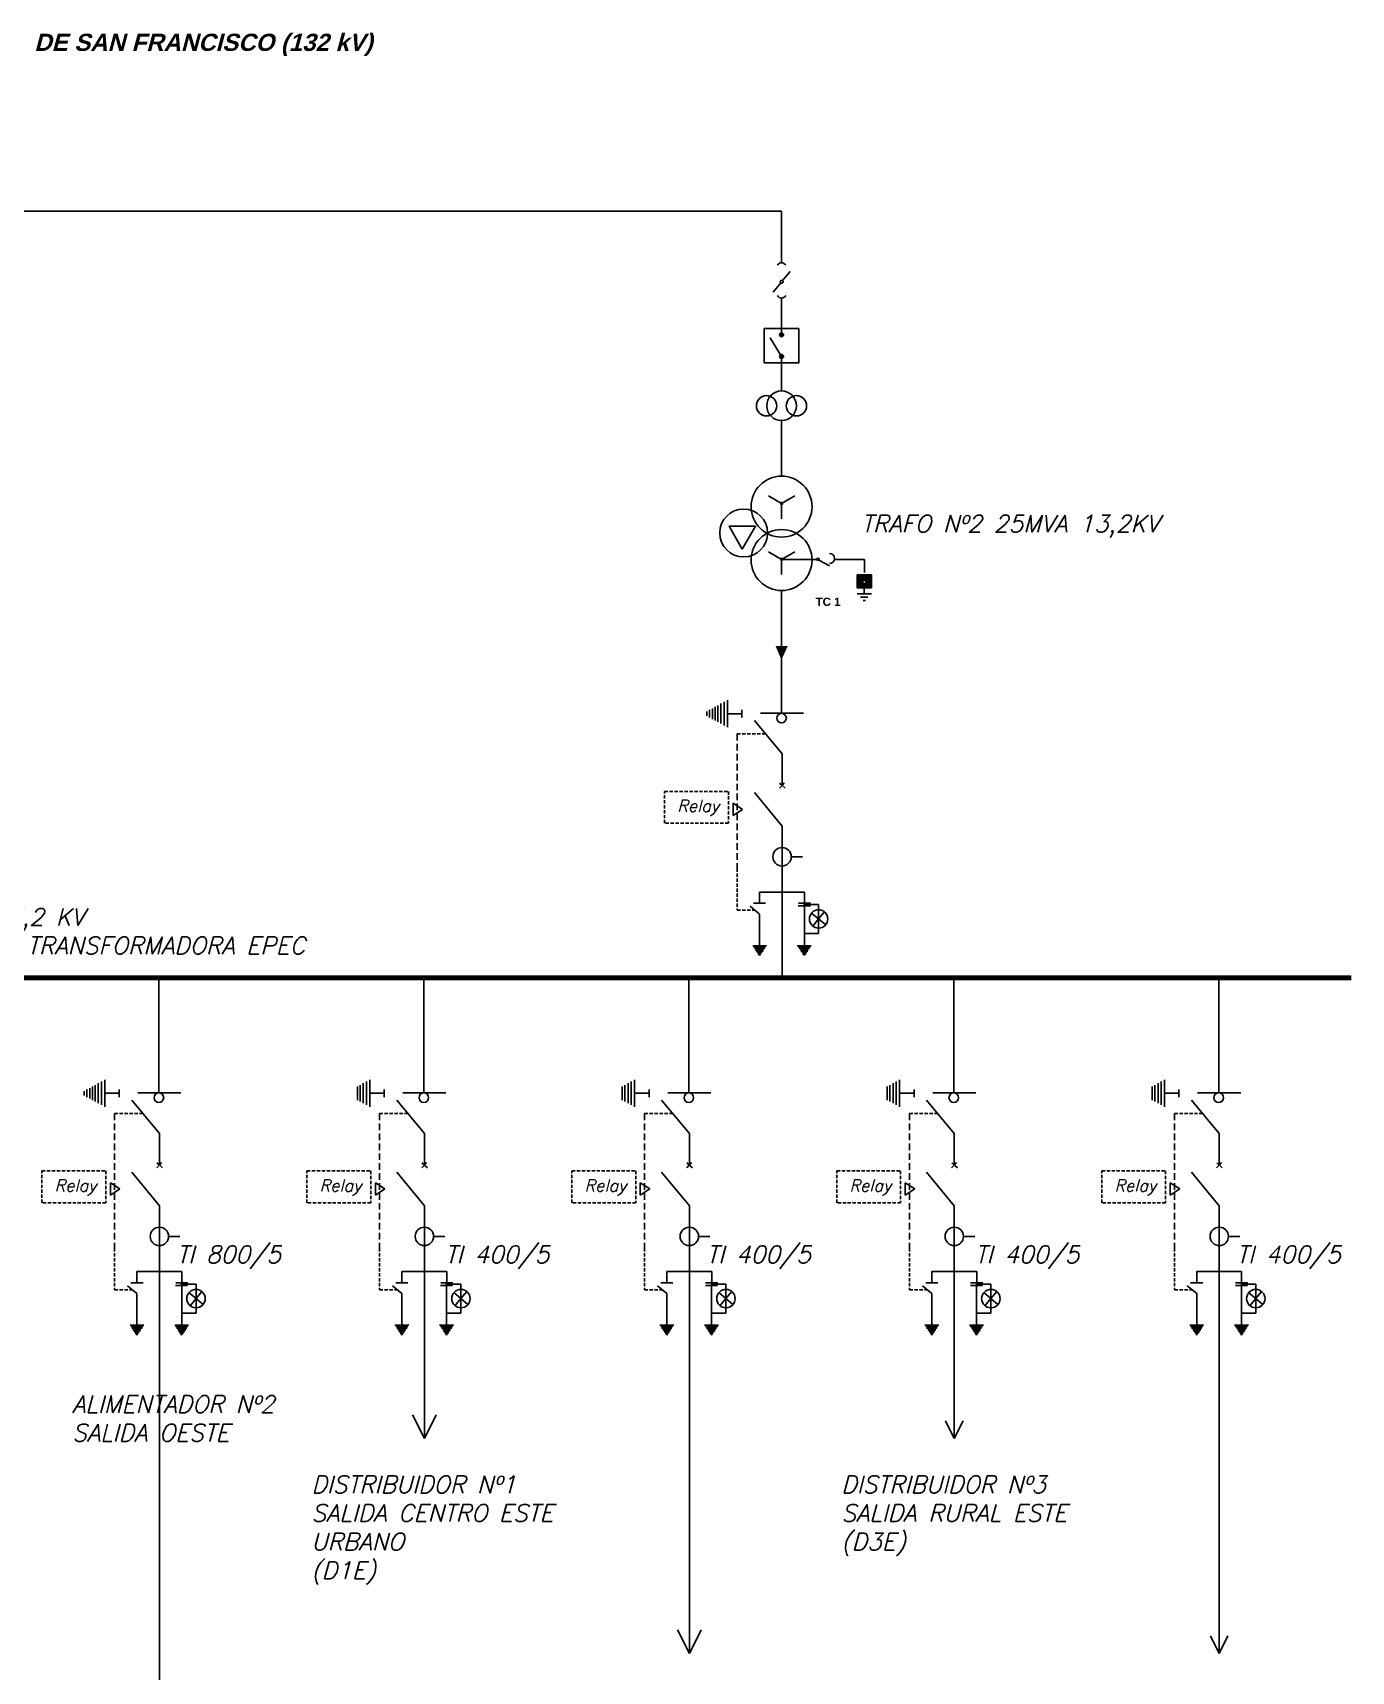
# Model space of a CAD drawing. Header units: millimetres. Extents: x 3149 to 3329, y 1359 to 1561.
# Drawn here: x 3229 to 3328.5, y 1437.3 to 1560.9 of the extents above; entities that cross this region are included whole.
import ezdxf

# ---------------------------------------------------------------- set-up
doc = ezdxf.new("R2010")
doc.units = ezdxf.units.MM
doc.linetypes.add('DASHED', pattern=[0.75, 0.5, -0.25])
doc.layers.add('DIBUJO', color=7, linetype='Continuous')
doc.layers.add('TEXTO', color=7, linetype='Continuous')
doc.styles.add('IRAM', font='ROMANS.SHX', dxfattribs={"oblique": 15, "height": 2.5})
doc.styles.get("Standard").update_dxf_attribs({"font": 'arial.ttf'})

msp = doc.modelspace()

# ---------------------------------------------------------------- hatches: boundary and pattern name
h = msp.add_hatch(color=256)
edge = h.paths.add_edge_path()
edge.add_arc((3285.5, 1538.14), 0.148, 0, 360)
h = msp.add_hatch(color=256)
edge = h.paths.add_edge_path()
edge.add_arc((3285.5, 1536.5), 0.148, 0, 360)
h = msp.add_hatch(color=256)
h.dxf.hatch_style = 1
h.set_gradient(color1=(255, 0, 255), color2=(251, 193, 157), tint=1, name='SPHERICAL')
h.paths.add_polyline_path([(3291.2, 1520.02), (3291.2, 1519.03), (3292.28, 1519.03), (3292.28, 1520.02)])
h.paths.add_polyline_path([(3291.74, 1519.62, -1), (3291.74, 1519.36, -1)], flags=16)
msp.add_hatch(color=256).paths.add_polyline_path([(3285.49, 1513.6), (3285.05, 1514.65), (3285.97, 1514.65)])

# ---------------------------------------------------------------- linework, layer by layer
for p, q in [((3170.69, 1547.46), (3285.5, 1547.46)), ((3285.5, 1543.58), (3285.5, 1547.46)), ((3285.44, 1542.06), (3284.87, 1541.36)), ((3286.15, 1542.92), (3285.58, 1542.23)), ((3285.5, 1538.62), (3285.5, 1540.91)), ((3285.5, 1538.62), (3285.5, 1538.29)), ((3285.5, 1536.5), (3284.63, 1537.91)), ((3285.5, 1533.9), (3285.5, 1536.37)), ((3285.5, 1534.93), (3285.5, 1536.37)), ((3285.5, 1536.01), (3285.5, 1536.35)), ((3285.5, 1527.47), (3285.5, 1531.66)), ((3285.5, 1525.41), (3284.51, 1525.99)), ((3285.5, 1525.41), (3286.5, 1525.99)), ((3285.5, 1525.17), (3285.5, 1525.42)), ((3285.5, 1525.41), (3285.5, 1524.26)), ((3285.5, 1521.19), (3284.51, 1521.76)), ((3285.5, 1521.19), (3286.5, 1521.76)), ((3285.5, 1521.19), (3285.5, 1520.04)), ((3285.5, 1521.19), (3288.16, 1521.19)), ((3289.13, 1520.71), (3288.32, 1521.13)), ((3289.5, 1521.17), (3290.62, 1521.17)), ((3290.62, 1521.17), (3291.75, 1521.17)), ((3291.75, 1521.17), (3291.75, 1520.21)), ((3291.2, 1519.03), (3291.2, 1520.02)), ((3291.2, 1520.02), (3292.28, 1520.02)), ((3292.28, 1520.02), (3292.28, 1519.03)), ((3285.5, 1518.84), (3285.5, 1514.8)), ((3292.28, 1519.03), (3291.2, 1519.03)), ((3291.2, 1518.6), (3292.28, 1518.6)), ((3291.74, 1519.03), (3291.74, 1518.6)), ((3292.02, 1518.33), (3291.45, 1518.33)), ((3291.84, 1518.08), (3291.66, 1518.08)), ((3285.5, 1514.65), (3285.5, 1514.8)), ((3285.5, 1514.65), (3285.5, 1509.57)), ((3280.28, 1509.54), (3280.28, 1509.94)), ((3280.48, 1509.54), (3280.48, 1510.05)), ((3280.68, 1509.54), (3280.68, 1510.16)), ((3280.92, 1509.54), (3280.92, 1510.3)), ((3281.17, 1509.54), (3281.17, 1510.43)), ((3281.41, 1509.54), (3281.41, 1510.56)), ((3279.85, 1509.54), (3279.85, 1509.71)), ((3279.85, 1509.54), (3279.85, 1509.38)), ((3280.07, 1509.54), (3280.07, 1509.83)), ((3280.07, 1509.54), (3280.07, 1509.26)), ((3280.28, 1509.54), (3280.28, 1509.14)), ((3280.48, 1509.54), (3280.48, 1509.03)), ((3280.68, 1509.54), (3280.68, 1508.92)), ((3280.92, 1509.54), (3280.92, 1508.79)), ((3281.17, 1509.54), (3281.17, 1508.65)), ((3281.41, 1509.54), (3282.5, 1509.54)), ((3281.41, 1509.54), (3281.41, 1508.52)), ((3285.54, 1506.5), (3283.45, 1509.03)), ((3287.16, 1509.57), (3283.91, 1509.57)), ((3285.5, 1509.57), (3287.16, 1509.57)), ((3285.54, 1506.5), (3285.54, 1504.13)), ((3285.54, 1501.06), (3283.45, 1503.59)), ((3285.54, 1501.06), (3285.54, 1489.6)), ((3285.54, 1497.56), (3285.54, 1497.56)), ((3284.3, 1495.23), (3283.38, 1495.23)), ((3285.54, 1496.08), (3283.84, 1496.08)), ((3285.54, 1496.08), (3287.23, 1496.08)), ((3286.78, 1495.23), (3287.69, 1495.23)), ((3286.76, 1495.04), (3287.68, 1495.04)), ((3287.44, 1492.95), (3287.22, 1492.95)), ((3238.5, 1486.15), (3238.5, 1489.6)), ((3258.5, 1486.15), (3258.5, 1489.6)), ((3278.5, 1486.15), (3278.5, 1489.6)), ((3298.51, 1489.6, -0.55), (3298.5, 1480.92)), ((3318.5, 1486.15), (3318.5, 1489.6)), ((3238.5, 1486), (3238.5, 1486.15)), ((3238.5, 1486), (3238.5, 1480.92)), ((3258.5, 1486), (3258.5, 1486.15)), ((3258.5, 1486), (3258.5, 1480.92)), ((3278.5, 1486), (3278.5, 1486.15)), ((3278.5, 1486), (3278.5, 1480.92)), ((3318.5, 1486), (3318.5, 1486.15)), ((3318.5, 1486), (3318.5, 1480.92)), ((3233.68, 1480.89), (3233.68, 1481.51)), ((3233.92, 1480.89), (3233.92, 1481.65)), ((3234.16, 1480.89), (3234.16, 1481.78)), ((3234.41, 1480.89), (3234.41, 1481.92)), ((3253.68, 1480.89), (3253.68, 1481.51)), ((3253.92, 1480.89), (3253.92, 1481.65)), ((3254.16, 1480.89), (3254.16, 1481.78)), ((3254.41, 1480.89), (3254.41, 1481.92)), ((3273.68, 1480.89), (3273.68, 1481.51)), ((3273.92, 1480.89), (3273.92, 1481.65)), ((3274.16, 1480.89), (3274.16, 1481.78)), ((3274.41, 1480.89), (3274.41, 1481.92)), ((3293.68, 1480.89), (3293.68, 1481.51)), ((3293.92, 1480.89), (3293.92, 1481.65)), ((3294.16, 1480.89), (3294.16, 1481.78)), ((3294.41, 1480.89), (3294.41, 1481.92)), ((3313.68, 1480.89), (3313.68, 1481.51)), ((3313.92, 1480.89), (3313.92, 1481.65)), ((3314.16, 1480.89), (3314.16, 1481.78)), ((3314.41, 1480.89), (3314.41, 1481.92)), ((3232.85, 1480.89), (3232.85, 1481.06)), ((3232.85, 1480.89), (3232.85, 1480.73)), ((3233.06, 1480.89), (3233.06, 1481.18)), ((3233.06, 1480.89), (3233.06, 1480.61)), ((3233.28, 1480.89), (3233.28, 1481.29)), ((3233.28, 1480.89), (3233.28, 1480.49)), ((3233.48, 1480.89), (3233.48, 1481.4)), ((3233.48, 1480.89), (3233.48, 1480.38)), ((3233.68, 1480.89), (3233.68, 1480.27)), ((3233.92, 1480.89), (3233.92, 1480.14)), ((3234.16, 1480.89), (3234.16, 1480.01)), ((3234.41, 1480.89), (3235.5, 1480.89)), ((3234.41, 1480.89), (3234.41, 1479.87)), ((3238.54, 1477.85), (3236.45, 1480.38)), ((3240.16, 1480.92), (3236.91, 1480.92)), ((3238.5, 1480.92), (3240.16, 1480.92)), ((3253.48, 1480.89), (3253.48, 1481.4)), ((3253.48, 1480.89), (3253.48, 1480.38)), ((3253.68, 1480.89), (3253.68, 1480.27)), ((3253.92, 1480.89), (3253.92, 1480.14)), ((3254.16, 1480.89), (3254.16, 1480.01)), ((3254.41, 1480.89), (3255.5, 1480.89)), ((3254.41, 1480.89), (3254.41, 1479.87)), ((3258.54, 1477.85), (3256.45, 1480.38)), ((3260.16, 1480.92), (3256.91, 1480.92)), ((3258.5, 1480.92), (3260.16, 1480.92)), ((3273.48, 1480.89), (3273.48, 1481.4)), ((3273.48, 1480.89), (3273.48, 1480.38)), ((3273.68, 1480.89), (3273.68, 1480.27)), ((3273.92, 1480.89), (3273.92, 1480.14)), ((3274.16, 1480.89), (3274.16, 1480.01)), ((3274.41, 1480.89), (3275.5, 1480.89)), ((3274.41, 1480.89), (3274.41, 1479.87)), ((3278.54, 1477.85), (3276.45, 1480.38)), ((3280.16, 1480.92), (3276.91, 1480.92)), ((3278.5, 1480.92), (3280.16, 1480.92)), ((3293.48, 1480.89), (3293.48, 1481.4)), ((3293.48, 1480.89), (3293.48, 1480.38)), ((3293.68, 1480.89), (3293.68, 1480.27)), ((3293.92, 1480.89), (3293.92, 1480.14)), ((3294.16, 1480.89), (3294.16, 1480.01)), ((3294.41, 1480.89), (3295.5, 1480.89)), ((3294.41, 1480.89), (3294.41, 1479.87)), ((3298.54, 1477.85), (3296.45, 1480.38)), ((3300.16, 1480.92), (3296.91, 1480.92)), ((3298.5, 1480.92), (3300.16, 1480.92)), ((3313.48, 1480.89), (3313.48, 1481.4)), ((3313.48, 1480.89), (3313.48, 1480.38)), ((3313.68, 1480.89), (3313.68, 1480.27)), ((3313.92, 1480.89), (3313.92, 1480.14)), ((3314.16, 1480.89), (3314.16, 1480.01)), ((3314.41, 1480.89), (3315.5, 1480.89)), ((3314.41, 1480.89), (3314.41, 1479.87)), ((3318.54, 1477.85), (3316.45, 1480.38)), ((3320.16, 1480.92), (3316.91, 1480.92)), ((3318.5, 1480.92), (3320.16, 1480.92)), ((3238.54, 1477.85), (3238.54, 1475.48)), ((3258.54, 1477.85), (3258.54, 1475.48)), ((3278.54, 1477.85), (3278.54, 1475.48)), ((3298.54, 1477.85), (3298.54, 1475.48)), ((3318.54, 1477.85), (3318.54, 1475.48)), ((3238.54, 1472.41), (3236.45, 1474.94)), ((3258.54, 1472.41), (3256.45, 1474.94)), ((3278.54, 1472.41), (3276.45, 1474.94)), ((3298.54, 1472.41), (3296.45, 1474.94)), ((3318.54, 1472.41), (3316.45, 1474.94)), ((3238.54, 1472.41), (3238.54, 1462.45)), ((3258.54, 1472.41), (3258.54, 1462.45)), ((3278.54, 1472.41), (3278.54, 1462.45)), ((3298.54, 1472.41), (3298.54, 1462.45)), ((3318.54, 1472.41), (3318.54, 1462.45)), ((3238.54, 1468.91), (3238.54, 1468.91)), ((3258.54, 1468.91), (3258.54, 1468.91)), ((3278.54, 1468.91), (3278.54, 1468.91)), ((3298.54, 1468.91), (3298.54, 1468.91)), ((3318.54, 1468.91), (3318.54, 1468.91)), ((3238.54, 1467.43), (3236.84, 1467.43)), ((3238.54, 1467.43), (3240.23, 1467.43)), ((3258.54, 1467.43), (3256.84, 1467.43)), ((3258.54, 1467.43), (3260.23, 1467.43)), ((3278.54, 1467.43), (3276.84, 1467.43)), ((3278.54, 1467.43), (3280.23, 1467.43)), ((3298.54, 1467.43), (3296.84, 1467.43)), ((3298.54, 1467.43), (3300.23, 1467.43)), ((3318.54, 1467.43), (3316.84, 1467.43)), ((3318.54, 1467.43), (3320.23, 1467.43)), ((3237.3, 1466.58), (3236.38, 1466.58)), ((3239.76, 1466.39), (3240.67, 1466.39)), ((3239.77, 1466.58), (3240.69, 1466.58)), ((3257.3, 1466.58), (3256.38, 1466.58)), ((3259.76, 1466.39), (3260.67, 1466.39)), ((3259.77, 1466.58), (3260.69, 1466.58)), ((3277.3, 1466.58), (3276.38, 1466.58)), ((3279.76, 1466.39), (3280.67, 1466.39)), ((3279.77, 1466.58), (3280.69, 1466.58)), ((3297.3, 1466.58), (3296.38, 1466.58)), ((3299.76, 1466.39), (3300.67, 1466.39)), ((3299.77, 1466.58), (3300.69, 1466.58)), ((3317.3, 1466.58), (3316.38, 1466.58)), ((3319.76, 1466.39), (3320.67, 1466.39)), ((3319.77, 1466.58), (3320.69, 1466.58)), ((3240.43, 1464.31), (3240.22, 1464.31)), ((3260.43, 1464.31), (3260.22, 1464.31)), ((3280.43, 1464.31), (3280.22, 1464.31)), ((3300.43, 1464.31), (3300.22, 1464.31)), ((3320.43, 1464.31), (3320.22, 1464.31)), ((3238.54, 1462.45), (3238.54, 1419.28, -0.14)), ((3258.54, 1462.45), (3258.54, 1454.83)), ((3278.54, 1462.45), (3278.54, 1438.6)), ((3298.54, 1462.45), (3298.54, 1454.83)), ((3318.54, 1462.45), (3318.54, 1438.6)), ((3258.54, 1454.83), (3257.65, 1456.62, 1.09)), ((3258.54, 1454.83), (3259.42, 1456.62, 1.09)), ((3298.54, 1454.83), (3297.87, 1456.17, 0.82)), ((3298.54, 1454.83), (3299.2, 1456.17, 0.82)), ((3278.54, 1438.6), (3277.65, 1440.39, 1.09)), ((3278.54, 1438.6), (3279.42, 1440.39, 1.09)), ((3318.54, 1438.6), (3317.87, 1439.95, 0.82)), ((3318.54, 1438.6), (3319.2, 1439.95, 0.82))]:
    msp.add_line(p, q)
at = {"linetype": 'DASHED'}
for p, q in [((3282.16, 1508.01), (3282.16, 1497.85)), ((3235.16, 1479.36), (3235.16, 1469.2)), ((3255.16, 1479.36), (3255.16, 1469.2)), ((3275.16, 1479.36), (3275.16, 1469.2)), ((3295.16, 1479.36), (3295.16, 1469.2)), ((3315.16, 1479.36), (3315.16, 1469.2))]:
    msp.add_line(p, q, dxfattribs=at)
at = {"lineweight": 100}
msp.add_line((3148.5, 1489.6, -3.3), (3328.5, 1489.6), dxfattribs=at)
for points in [[(3286.8, 1538.62), (3284.19, 1538.62), (3284.19, 1536.01), (3286.8, 1536.01)], [(3282.53, 1521.96), (3283.53, 1523.69), (3281.54, 1523.69)]]:
    msp.add_lwpolyline(points, close=True)
at = {"const_width": 0.136}
for points in [[(3285.57, 1525.41, 1), (3285.44, 1525.41, 1)], [(3285.57, 1521.19, 1), (3285.44, 1521.19, 1)]]:
    msp.add_lwpolyline(points, format="xyb", close=True, dxfattribs=at)
for centre, radius in [((3285.5, 1538.14), 0.148), ((3285.5, 1536.5), 0.148), ((3284.37, 1532.78), 0.769), ((3285.5, 1532.78), 1.12), ((3285.5, 1532.78), 1.12), ((3286.62, 1532.78), 0.769), ((3285.5, 1525.17), 2.3), ((3282.64, 1523.18), 1.81), ((3285.5, 1521.14), 2.3), ((3285.5, 1509.21), 0.362), ((3285.54, 1498.74), 0.695), ((3288.3, 1494.05), 0.695), ((3238.5, 1480.56), 0.362), ((3258.5, 1480.56), 0.362), ((3278.5, 1480.56), 0.362), ((3298.5, 1480.56), 0.362), ((3318.5, 1480.56), 0.362), ((3238.54, 1470.09), 0.695), ((3258.54, 1470.09), 0.695), ((3278.54, 1470.09), 0.695), ((3298.54, 1470.09), 0.695), ((3318.54, 1470.09), 0.695), ((3241.3, 1465.4), 0.695), ((3261.3, 1465.4), 0.695), ((3281.3, 1465.4), 0.695), ((3301.3, 1465.4), 0.695), ((3321.3, 1465.4), 0.695)]:
    msp.add_circle(centre, radius)
for centre, radius, start, end in [((3285.5, 1543.22), 0.358, 28.3004, 151.6996), ((3285.51, 1542.14), 0.11, 25, 205), ((3285.51, 1542.14), 0.11, 205, 25), ((3285.5, 1541.27), 0.358, 209.5023, 332.9015), ((3284.37, 1532.78), 0.769, 69.9626, 290.0374), ((3284.37, 1532.78), 0.769, 69.9626, 290.0374), ((3286.62, 1532.78), 0.769, 249.9626, 110.0374), ((3286.62, 1532.78), 0.769, 249.9626, 110.0374), ((3288.25, 1521.19), 0.0894, 90, 270), ((3288.25, 1521.19), 0.0894, 270, 90), ((3289.13, 1521.26), 0.378, 270, 90), ((3291.74, 1519.49), 0.129, 90, 270), ((3291.74, 1519.49), 0.129, 270, 90)]:
    msp.add_arc(centre, radius, start, end)
at = {"layer": 'DIBUJO', "ltscale": 0.5}
for p, q in [((3282.5, 1509.54), (3282.5, 1509.83)), ((3282.5, 1509.26), (3282.5, 1509.54)), ((3281.84, 1502.79), (3281.84, 1501.85)), ((3282.56, 1502.32), (3281.84, 1502.79)), ((3282.56, 1502.32), (3281.84, 1501.85)), ((3286.23, 1498.74), (3287.09, 1498.74)), ((3283.84, 1496.08), (3283.84, 1495.23)), ((3287.16, 1495.14), (3288.3, 1495.14)), ((3287.23, 1496.08), (3287.23, 1495.23)), ((3288.3, 1495.14), (3288.3, 1492.95)), ((3283.84, 1494.42), (3283.14, 1495.01)), ((3283.84, 1494.42), (3283.84, 1492.03)), ((3283.84, 1494.42), (3283.84, 1492.03)), ((3287.22, 1495.04), (3287.22, 1492.03)), ((3287.22, 1495.04), (3287.22, 1492.03)), ((3287.76, 1494.49), (3288.83, 1493.6)), ((3287.85, 1493.51), (3288.3, 1494.05)), ((3288.3, 1494.05), (3288.74, 1494.58)), ((3288.3, 1492.95), (3287.44, 1492.95)), ((3283.84, 1492.03), (3283.32, 1492.03)), ((3283.84, 1492.03), (3283.32, 1492.03)), ((3283.84, 1491.94), (3283.38, 1491.94)), ((3283.84, 1491.94), (3283.38, 1491.94)), ((3283.84, 1491.82), (3283.46, 1491.82)), ((3283.84, 1491.82), (3283.46, 1491.82)), ((3283.84, 1491.69), (3283.54, 1491.69)), ((3283.84, 1491.69), (3283.54, 1491.69)), ((3283.84, 1491.63), (3283.58, 1491.63)), ((3283.84, 1491.54), (3283.64, 1491.54)), ((3283.84, 1491.43), (3283.71, 1491.43)), ((3283.84, 1491.35), (3283.77, 1491.35)), ((3283.84, 1492.03), (3284.36, 1492.03)), ((3283.84, 1492.03), (3284.36, 1492.03)), ((3283.84, 1491.94), (3284.3, 1491.94)), ((3283.84, 1491.94), (3284.3, 1491.94)), ((3283.84, 1491.82), (3284.23, 1491.82)), ((3283.84, 1491.82), (3284.23, 1491.82)), ((3283.84, 1491.69), (3284.14, 1491.69)), ((3283.84, 1491.69), (3284.14, 1491.69)), ((3283.84, 1491.63), (3284.1, 1491.63)), ((3283.84, 1491.54), (3284.04, 1491.54)), ((3283.84, 1491.43), (3283.97, 1491.43)), ((3283.84, 1491.35), (3283.91, 1491.35)), ((3287.22, 1492.03), (3286.69, 1492.03)), ((3287.22, 1492.03), (3286.69, 1492.03)), ((3287.22, 1491.94), (3286.76, 1491.94)), ((3287.22, 1491.94), (3286.76, 1491.94)), ((3287.22, 1491.82), (3286.83, 1491.82)), ((3287.22, 1491.82), (3286.83, 1491.82)), ((3287.22, 1491.69), (3286.92, 1491.69)), ((3287.22, 1491.69), (3286.92, 1491.69)), ((3287.22, 1491.63), (3286.96, 1491.63)), ((3287.22, 1491.54), (3287.02, 1491.54)), ((3287.22, 1491.43), (3287.09, 1491.43)), ((3287.22, 1491.34), (3287.15, 1491.34)), ((3287.22, 1492.03), (3287.74, 1492.03)), ((3287.22, 1492.03), (3287.74, 1492.03)), ((3287.22, 1491.94), (3287.68, 1491.94)), ((3287.22, 1491.94), (3287.68, 1491.94)), ((3287.22, 1491.82), (3287.6, 1491.82)), ((3287.22, 1491.82), (3287.6, 1491.82)), ((3287.22, 1491.69), (3287.52, 1491.69)), ((3287.22, 1491.69), (3287.52, 1491.69)), ((3287.22, 1491.63), (3287.48, 1491.63)), ((3287.22, 1491.54), (3287.42, 1491.54)), ((3287.22, 1491.43), (3287.35, 1491.43)), ((3287.22, 1491.34), (3287.29, 1491.34)), ((3235.5, 1480.89), (3235.5, 1481.18)), ((3235.5, 1480.61), (3235.5, 1480.89)), ((3255.5, 1480.89), (3255.5, 1481.18)), ((3255.5, 1480.61), (3255.5, 1480.89)), ((3275.5, 1480.89), (3275.5, 1481.18)), ((3275.5, 1480.61), (3275.5, 1480.89)), ((3295.5, 1480.89), (3295.5, 1481.18)), ((3295.5, 1480.61), (3295.5, 1480.89)), ((3315.5, 1480.89), (3315.5, 1481.18)), ((3315.5, 1480.61), (3315.5, 1480.89)), ((3234.84, 1474.14), (3234.84, 1473.2)), ((3235.56, 1473.67), (3234.84, 1474.14)), ((3254.84, 1474.14), (3254.84, 1473.2)), ((3255.56, 1473.67), (3254.84, 1474.14)), ((3274.84, 1474.14), (3274.84, 1473.2)), ((3275.56, 1473.67), (3274.84, 1474.14)), ((3294.84, 1474.14), (3294.84, 1473.2)), ((3295.56, 1473.67), (3294.84, 1474.14)), ((3314.84, 1474.14), (3314.84, 1473.2)), ((3315.56, 1473.67), (3314.84, 1474.14)), ((3235.56, 1473.67), (3234.84, 1473.2)), ((3255.56, 1473.67), (3254.84, 1473.2)), ((3275.56, 1473.67), (3274.84, 1473.2)), ((3295.56, 1473.67), (3294.84, 1473.2)), ((3315.56, 1473.67), (3314.84, 1473.2)), ((3239.23, 1470.09), (3240.09, 1470.09)), ((3259.23, 1470.09), (3260.09, 1470.09)), ((3279.23, 1470.09), (3280.09, 1470.09)), ((3299.23, 1470.09), (3300.09, 1470.09)), ((3319.23, 1470.09), (3320.09, 1470.09)), ((3236.84, 1467.43), (3236.84, 1466.58)), ((3240.23, 1467.43), (3240.23, 1466.58)), ((3256.84, 1467.43), (3256.84, 1466.58)), ((3260.23, 1467.43), (3260.23, 1466.58)), ((3276.84, 1467.43), (3276.84, 1466.58)), ((3280.23, 1467.43), (3280.23, 1466.58)), ((3296.84, 1467.43), (3296.84, 1466.58)), ((3300.23, 1467.43), (3300.23, 1466.58)), ((3316.84, 1467.43), (3316.84, 1466.58)), ((3320.23, 1467.43), (3320.23, 1466.58)), ((3236.84, 1465.77), (3236.13, 1466.36)), ((3236.84, 1465.77), (3236.84, 1463.39)), ((3236.84, 1465.77), (3236.84, 1463.39)), ((3240.16, 1466.49), (3241.3, 1466.49)), ((3240.22, 1466.39), (3240.22, 1463.38)), ((3240.22, 1466.39), (3240.22, 1463.38)), ((3240.76, 1465.85), (3241.83, 1464.95)), ((3240.85, 1464.86), (3241.3, 1465.4)), ((3241.3, 1466.49), (3241.3, 1464.31)), ((3241.3, 1465.4), (3241.74, 1465.94)), ((3256.84, 1465.77), (3256.13, 1466.36)), ((3256.84, 1465.77), (3256.84, 1463.39)), ((3256.84, 1465.77), (3256.84, 1463.39)), ((3260.16, 1466.49), (3261.3, 1466.49)), ((3260.22, 1466.39), (3260.22, 1463.38)), ((3260.22, 1466.39), (3260.22, 1463.38)), ((3260.76, 1465.85), (3261.83, 1464.95)), ((3260.85, 1464.86), (3261.3, 1465.4)), ((3261.3, 1466.49), (3261.3, 1464.31)), ((3261.3, 1465.4), (3261.74, 1465.94)), ((3276.84, 1465.77), (3276.13, 1466.36)), ((3276.84, 1465.77), (3276.84, 1463.39)), ((3276.84, 1465.77), (3276.84, 1463.39)), ((3280.16, 1466.49), (3281.3, 1466.49)), ((3280.22, 1466.39), (3280.22, 1463.38)), ((3280.22, 1466.39), (3280.22, 1463.38)), ((3280.76, 1465.85), (3281.83, 1464.95)), ((3280.85, 1464.86), (3281.3, 1465.4)), ((3281.3, 1466.49), (3281.3, 1464.31)), ((3281.3, 1465.4), (3281.74, 1465.94)), ((3296.84, 1465.77), (3296.13, 1466.36)), ((3296.84, 1465.77), (3296.84, 1463.39)), ((3296.84, 1465.77), (3296.84, 1463.39)), ((3300.16, 1466.49), (3301.3, 1466.49)), ((3300.22, 1466.39), (3300.22, 1463.38)), ((3300.22, 1466.39), (3300.22, 1463.38)), ((3300.76, 1465.85), (3301.83, 1464.95)), ((3300.85, 1464.86), (3301.3, 1465.4)), ((3301.3, 1466.49), (3301.3, 1464.31)), ((3301.3, 1465.4), (3301.74, 1465.94)), ((3316.84, 1465.77), (3316.13, 1466.36)), ((3316.84, 1465.77), (3316.84, 1463.39)), ((3316.84, 1465.77), (3316.84, 1463.39)), ((3320.16, 1466.49), (3321.3, 1466.49)), ((3320.22, 1466.39), (3320.22, 1463.38)), ((3320.22, 1466.39), (3320.22, 1463.38)), ((3320.76, 1465.85), (3321.83, 1464.95)), ((3320.85, 1464.86), (3321.3, 1465.4)), ((3321.3, 1466.49), (3321.3, 1464.31)), ((3321.3, 1465.4), (3321.74, 1465.94)), ((3241.3, 1464.31), (3240.43, 1464.31)), ((3261.3, 1464.31), (3260.43, 1464.31)), ((3281.3, 1464.31), (3280.43, 1464.31)), ((3301.3, 1464.31), (3300.43, 1464.31)), ((3321.3, 1464.31), (3320.43, 1464.31)), ((3236.84, 1463.39), (3236.32, 1463.39)), ((3236.84, 1463.39), (3236.32, 1463.39)), ((3236.84, 1463.29), (3236.38, 1463.29)), ((3236.84, 1463.29), (3236.38, 1463.29)), ((3236.84, 1463.17), (3236.45, 1463.17)), ((3236.84, 1463.17), (3236.45, 1463.17)), ((3236.84, 1463.05), (3236.54, 1463.05)), ((3236.84, 1463.05), (3236.54, 1463.05)), ((3236.84, 1462.99), (3236.58, 1462.99)), ((3236.84, 1462.9), (3236.64, 1462.9)), ((3236.84, 1463.39), (3237.36, 1463.39)), ((3236.84, 1463.39), (3237.36, 1463.39)), ((3236.84, 1463.29), (3237.3, 1463.29)), ((3236.84, 1463.29), (3237.3, 1463.29)), ((3236.84, 1463.17), (3237.23, 1463.17)), ((3236.84, 1463.17), (3237.23, 1463.17)), ((3236.84, 1463.05), (3237.14, 1463.05)), ((3236.84, 1463.05), (3237.14, 1463.05)), ((3236.84, 1462.99), (3237.1, 1462.99)), ((3236.84, 1462.9), (3237.04, 1462.9)), ((3240.22, 1463.38), (3239.69, 1463.38)), ((3240.22, 1463.38), (3239.69, 1463.38)), ((3240.22, 1463.29), (3239.75, 1463.29)), ((3240.22, 1463.29), (3239.75, 1463.29)), ((3240.22, 1463.17), (3239.83, 1463.17)), ((3240.22, 1463.17), (3239.83, 1463.17)), ((3240.22, 1463.04), (3239.92, 1463.04)), ((3240.22, 1463.04), (3239.92, 1463.04)), ((3240.22, 1462.98), (3239.96, 1462.98)), ((3240.22, 1462.89), (3240.01, 1462.89)), ((3240.22, 1463.38), (3240.74, 1463.38)), ((3240.22, 1463.38), (3240.74, 1463.38)), ((3240.22, 1463.29), (3240.68, 1463.29)), ((3240.22, 1463.29), (3240.68, 1463.29)), ((3240.22, 1463.17), (3240.6, 1463.17)), ((3240.22, 1463.17), (3240.6, 1463.17)), ((3240.22, 1463.04), (3240.52, 1463.04)), ((3240.22, 1463.04), (3240.52, 1463.04)), ((3240.22, 1462.98), (3240.48, 1462.98)), ((3240.22, 1462.89), (3240.42, 1462.89)), ((3256.84, 1463.39), (3256.32, 1463.39)), ((3256.84, 1463.39), (3256.32, 1463.39)), ((3256.84, 1463.29), (3256.38, 1463.29)), ((3256.84, 1463.29), (3256.38, 1463.29)), ((3256.84, 1463.17), (3256.45, 1463.17)), ((3256.84, 1463.17), (3256.45, 1463.17)), ((3256.84, 1463.05), (3256.54, 1463.05)), ((3256.84, 1463.05), (3256.54, 1463.05)), ((3256.84, 1462.99), (3256.58, 1462.99)), ((3256.84, 1462.9), (3256.64, 1462.9)), ((3256.84, 1463.39), (3257.36, 1463.39)), ((3256.84, 1463.39), (3257.36, 1463.39)), ((3256.84, 1463.29), (3257.3, 1463.29)), ((3256.84, 1463.29), (3257.3, 1463.29)), ((3256.84, 1463.17), (3257.23, 1463.17)), ((3256.84, 1463.17), (3257.23, 1463.17)), ((3256.84, 1463.05), (3257.14, 1463.05)), ((3256.84, 1463.05), (3257.14, 1463.05)), ((3256.84, 1462.99), (3257.1, 1462.99)), ((3256.84, 1462.9), (3257.04, 1462.9)), ((3260.22, 1463.38), (3259.69, 1463.38)), ((3260.22, 1463.38), (3259.69, 1463.38)), ((3260.22, 1463.29), (3259.75, 1463.29)), ((3260.22, 1463.29), (3259.75, 1463.29)), ((3260.22, 1463.17), (3259.83, 1463.17)), ((3260.22, 1463.17), (3259.83, 1463.17)), ((3260.22, 1463.04), (3259.92, 1463.04)), ((3260.22, 1463.04), (3259.92, 1463.04)), ((3260.22, 1462.98), (3259.96, 1462.98)), ((3260.22, 1462.89), (3260.01, 1462.89)), ((3260.22, 1463.38), (3260.74, 1463.38)), ((3260.22, 1463.38), (3260.74, 1463.38)), ((3260.22, 1463.29), (3260.68, 1463.29)), ((3260.22, 1463.29), (3260.68, 1463.29)), ((3260.22, 1463.17), (3260.6, 1463.17)), ((3260.22, 1463.17), (3260.6, 1463.17)), ((3260.22, 1463.04), (3260.52, 1463.04)), ((3260.22, 1463.04), (3260.52, 1463.04)), ((3260.22, 1462.98), (3260.48, 1462.98)), ((3260.22, 1462.89), (3260.42, 1462.89)), ((3276.84, 1463.39), (3276.32, 1463.39)), ((3276.84, 1463.39), (3276.32, 1463.39)), ((3276.84, 1463.29), (3276.38, 1463.29)), ((3276.84, 1463.29), (3276.38, 1463.29)), ((3276.84, 1463.17), (3276.45, 1463.17)), ((3276.84, 1463.17), (3276.45, 1463.17)), ((3276.84, 1463.05), (3276.54, 1463.05)), ((3276.84, 1463.05), (3276.54, 1463.05)), ((3276.84, 1462.99), (3276.58, 1462.99)), ((3276.84, 1462.9), (3276.64, 1462.9)), ((3276.84, 1463.39), (3277.36, 1463.39)), ((3276.84, 1463.39), (3277.36, 1463.39)), ((3276.84, 1463.29), (3277.3, 1463.29)), ((3276.84, 1463.29), (3277.3, 1463.29)), ((3276.84, 1463.17), (3277.23, 1463.17)), ((3276.84, 1463.17), (3277.23, 1463.17)), ((3276.84, 1463.05), (3277.14, 1463.05)), ((3276.84, 1463.05), (3277.14, 1463.05)), ((3276.84, 1462.99), (3277.1, 1462.99)), ((3276.84, 1462.9), (3277.04, 1462.9)), ((3280.22, 1463.38), (3279.69, 1463.38)), ((3280.22, 1463.38), (3279.69, 1463.38)), ((3280.22, 1463.29), (3279.75, 1463.29)), ((3280.22, 1463.29), (3279.75, 1463.29)), ((3280.22, 1463.17), (3279.83, 1463.17)), ((3280.22, 1463.17), (3279.83, 1463.17)), ((3280.22, 1463.04), (3279.92, 1463.04)), ((3280.22, 1463.04), (3279.92, 1463.04)), ((3280.22, 1462.98), (3279.96, 1462.98)), ((3280.22, 1462.89), (3280.01, 1462.89)), ((3280.22, 1463.38), (3280.74, 1463.38)), ((3280.22, 1463.38), (3280.74, 1463.38)), ((3280.22, 1463.29), (3280.68, 1463.29)), ((3280.22, 1463.29), (3280.68, 1463.29)), ((3280.22, 1463.17), (3280.6, 1463.17)), ((3280.22, 1463.17), (3280.6, 1463.17)), ((3280.22, 1463.04), (3280.52, 1463.04)), ((3280.22, 1463.04), (3280.52, 1463.04)), ((3280.22, 1462.98), (3280.48, 1462.98)), ((3280.22, 1462.89), (3280.42, 1462.89)), ((3296.84, 1463.39), (3296.32, 1463.39)), ((3296.84, 1463.39), (3296.32, 1463.39)), ((3296.84, 1463.29), (3296.38, 1463.29)), ((3296.84, 1463.29), (3296.38, 1463.29)), ((3296.84, 1463.17), (3296.45, 1463.17)), ((3296.84, 1463.17), (3296.45, 1463.17)), ((3296.84, 1463.05), (3296.54, 1463.05)), ((3296.84, 1463.05), (3296.54, 1463.05)), ((3296.84, 1462.99), (3296.58, 1462.99)), ((3296.84, 1462.9), (3296.64, 1462.9)), ((3296.84, 1463.39), (3297.36, 1463.39)), ((3296.84, 1463.39), (3297.36, 1463.39)), ((3296.84, 1463.29), (3297.3, 1463.29)), ((3296.84, 1463.29), (3297.3, 1463.29)), ((3296.84, 1463.17), (3297.23, 1463.17)), ((3296.84, 1463.17), (3297.23, 1463.17)), ((3296.84, 1463.05), (3297.14, 1463.05)), ((3296.84, 1463.05), (3297.14, 1463.05)), ((3296.84, 1462.99), (3297.1, 1462.99)), ((3296.84, 1462.9), (3297.04, 1462.9)), ((3300.22, 1463.38), (3299.69, 1463.38)), ((3300.22, 1463.38), (3299.69, 1463.38)), ((3300.22, 1463.29), (3299.75, 1463.29)), ((3300.22, 1463.29), (3299.75, 1463.29)), ((3300.22, 1463.17), (3299.83, 1463.17)), ((3300.22, 1463.17), (3299.83, 1463.17)), ((3300.22, 1463.04), (3299.92, 1463.04)), ((3300.22, 1463.04), (3299.92, 1463.04)), ((3300.22, 1462.98), (3299.96, 1462.98)), ((3300.22, 1462.89), (3300.01, 1462.89)), ((3300.22, 1463.38), (3300.74, 1463.38)), ((3300.22, 1463.38), (3300.74, 1463.38)), ((3300.22, 1463.29), (3300.68, 1463.29)), ((3300.22, 1463.29), (3300.68, 1463.29)), ((3300.22, 1463.17), (3300.6, 1463.17)), ((3300.22, 1463.17), (3300.6, 1463.17)), ((3300.22, 1463.04), (3300.52, 1463.04)), ((3300.22, 1463.04), (3300.52, 1463.04)), ((3300.22, 1462.98), (3300.48, 1462.98)), ((3300.22, 1462.89), (3300.42, 1462.89)), ((3316.84, 1463.39), (3316.32, 1463.39)), ((3316.84, 1463.39), (3316.32, 1463.39)), ((3316.84, 1463.29), (3316.38, 1463.29)), ((3316.84, 1463.29), (3316.38, 1463.29)), ((3316.84, 1463.17), (3316.45, 1463.17)), ((3316.84, 1463.17), (3316.45, 1463.17)), ((3316.84, 1463.05), (3316.54, 1463.05)), ((3316.84, 1463.05), (3316.54, 1463.05)), ((3316.84, 1462.99), (3316.58, 1462.99)), ((3316.84, 1462.9), (3316.64, 1462.9)), ((3316.84, 1463.39), (3317.36, 1463.39)), ((3316.84, 1463.39), (3317.36, 1463.39)), ((3316.84, 1463.29), (3317.3, 1463.29)), ((3316.84, 1463.29), (3317.3, 1463.29)), ((3316.84, 1463.17), (3317.23, 1463.17)), ((3316.84, 1463.17), (3317.23, 1463.17)), ((3316.84, 1463.05), (3317.14, 1463.05)), ((3316.84, 1463.05), (3317.14, 1463.05)), ((3316.84, 1462.99), (3317.1, 1462.99)), ((3316.84, 1462.9), (3317.04, 1462.9)), ((3320.22, 1463.38), (3319.69, 1463.38)), ((3320.22, 1463.38), (3319.69, 1463.38)), ((3320.22, 1463.29), (3319.75, 1463.29)), ((3320.22, 1463.29), (3319.75, 1463.29)), ((3320.22, 1463.17), (3319.83, 1463.17)), ((3320.22, 1463.17), (3319.83, 1463.17)), ((3320.22, 1463.04), (3319.92, 1463.04)), ((3320.22, 1463.04), (3319.92, 1463.04)), ((3320.22, 1462.98), (3319.96, 1462.98)), ((3320.22, 1462.89), (3320.01, 1462.89)), ((3320.22, 1463.38), (3320.74, 1463.38)), ((3320.22, 1463.38), (3320.74, 1463.38)), ((3320.22, 1463.29), (3320.68, 1463.29)), ((3320.22, 1463.29), (3320.68, 1463.29)), ((3320.22, 1463.17), (3320.6, 1463.17)), ((3320.22, 1463.17), (3320.6, 1463.17)), ((3320.22, 1463.04), (3320.52, 1463.04)), ((3320.22, 1463.04), (3320.52, 1463.04)), ((3320.22, 1462.98), (3320.48, 1462.98)), ((3320.22, 1462.89), (3320.42, 1462.89)), ((3236.84, 1462.78), (3236.71, 1462.78)), ((3236.84, 1462.7), (3236.77, 1462.7)), ((3236.84, 1462.78), (3236.97, 1462.78)), ((3236.84, 1462.7), (3236.91, 1462.7)), ((3240.22, 1462.78), (3240.09, 1462.78)), ((3240.22, 1462.69), (3240.14, 1462.69)), ((3240.22, 1462.78), (3240.35, 1462.78)), ((3240.22, 1462.69), (3240.29, 1462.69)), ((3256.84, 1462.78), (3256.71, 1462.78)), ((3256.84, 1462.7), (3256.77, 1462.7)), ((3256.84, 1462.78), (3256.97, 1462.78)), ((3256.84, 1462.7), (3256.91, 1462.7)), ((3260.22, 1462.78), (3260.09, 1462.78)), ((3260.22, 1462.69), (3260.14, 1462.69)), ((3260.22, 1462.78), (3260.35, 1462.78)), ((3260.22, 1462.69), (3260.29, 1462.69)), ((3276.84, 1462.78), (3276.71, 1462.78)), ((3276.84, 1462.7), (3276.77, 1462.7)), ((3276.84, 1462.78), (3276.97, 1462.78)), ((3276.84, 1462.7), (3276.91, 1462.7)), ((3280.22, 1462.78), (3280.09, 1462.78)), ((3280.22, 1462.69), (3280.14, 1462.69)), ((3280.22, 1462.78), (3280.35, 1462.78)), ((3280.22, 1462.69), (3280.29, 1462.69)), ((3296.84, 1462.78), (3296.71, 1462.78)), ((3296.84, 1462.7), (3296.77, 1462.7)), ((3296.84, 1462.78), (3296.97, 1462.78)), ((3296.84, 1462.7), (3296.91, 1462.7)), ((3300.22, 1462.78), (3300.09, 1462.78)), ((3300.22, 1462.69), (3300.14, 1462.69)), ((3300.22, 1462.78), (3300.35, 1462.78)), ((3300.22, 1462.69), (3300.29, 1462.69)), ((3316.84, 1462.78), (3316.71, 1462.78)), ((3316.84, 1462.7), (3316.77, 1462.7)), ((3316.84, 1462.78), (3316.97, 1462.78)), ((3316.84, 1462.7), (3316.91, 1462.7)), ((3320.22, 1462.78), (3320.09, 1462.78)), ((3320.22, 1462.69), (3320.14, 1462.69)), ((3320.22, 1462.78), (3320.35, 1462.78)), ((3320.22, 1462.69), (3320.29, 1462.69))]:
    msp.add_line(p, q, dxfattribs=at)
at = {"layer": 'DIBUJO', "linetype": 'DASHED', "ltscale": 0.5}
for p, q in [((3282.16, 1508.01), (3284.29, 1508.01)), ((3285.54, 1504.13), (3285.31, 1504.34)), ((3285.34, 1503.92), (3285.54, 1504.13)), ((3285.54, 1504.13), (3285.73, 1504.34)), ((3285.77, 1503.92), (3285.54, 1504.13)), ((3282.16, 1497.85), (3282.16, 1494.71)), ((3282.16, 1494.71), (3283.49, 1494.71)), ((3235.16, 1479.36), (3237.29, 1479.36)), ((3255.16, 1479.36), (3257.29, 1479.36)), ((3275.16, 1479.36), (3277.29, 1479.36)), ((3295.16, 1479.36), (3297.29, 1479.36)), ((3315.16, 1479.36), (3317.29, 1479.36)), ((3238.54, 1475.48), (3238.31, 1475.69)), ((3238.34, 1475.27), (3238.54, 1475.48)), ((3238.54, 1475.48), (3238.73, 1475.69)), ((3238.77, 1475.27), (3238.54, 1475.48)), ((3258.54, 1475.48), (3258.31, 1475.69)), ((3258.34, 1475.27), (3258.54, 1475.48)), ((3258.54, 1475.48), (3258.73, 1475.69)), ((3258.77, 1475.27), (3258.54, 1475.48)), ((3278.54, 1475.48), (3278.31, 1475.69)), ((3278.34, 1475.27), (3278.54, 1475.48)), ((3278.54, 1475.48), (3278.73, 1475.69)), ((3278.77, 1475.27), (3278.54, 1475.48)), ((3298.54, 1475.48), (3298.31, 1475.69)), ((3298.34, 1475.27), (3298.54, 1475.48)), ((3298.54, 1475.48), (3298.73, 1475.69)), ((3298.77, 1475.27), (3298.54, 1475.48)), ((3318.54, 1475.48), (3318.31, 1475.69)), ((3318.34, 1475.27), (3318.54, 1475.48)), ((3318.54, 1475.48), (3318.73, 1475.69)), ((3318.77, 1475.27), (3318.54, 1475.48)), ((3235.16, 1469.2), (3235.16, 1466.06)), ((3255.16, 1469.2), (3255.16, 1466.06)), ((3275.16, 1469.2), (3275.16, 1466.06)), ((3295.16, 1469.2), (3295.16, 1466.06)), ((3315.16, 1469.2), (3315.16, 1466.06)), ((3235.16, 1466.06), (3236.49, 1466.06)), ((3255.16, 1466.06), (3256.49, 1466.06)), ((3275.16, 1466.06), (3276.49, 1466.06)), ((3295.16, 1466.06), (3296.49, 1466.06)), ((3315.16, 1466.06), (3316.49, 1466.06))]:
    msp.add_line(p, q, dxfattribs=at)
for points in [[(3276.67, 1503.68), (3281.49, 1503.68), (3281.49, 1501.27), (3276.67, 1501.27)], [(3229.67, 1475.03), (3234.49, 1475.03), (3234.49, 1472.62), (3229.67, 1472.62)], [(3249.67, 1475.03), (3254.49, 1475.03), (3254.49, 1472.62), (3249.67, 1472.62)], [(3269.67, 1475.03), (3274.49, 1475.03), (3274.49, 1472.62), (3269.67, 1472.62)], [(3289.67, 1475.03), (3294.49, 1475.03), (3294.49, 1472.62), (3289.67, 1472.62)], [(3309.67, 1475.03), (3314.49, 1475.03), (3314.49, 1472.62), (3309.67, 1472.62)]]:
    msp.add_lwpolyline(points, close=True, dxfattribs=at)

# ---------------------------------------------------------------- texts
at = {"insert": (3229.09, 1560.86), "char_height": 1.296, "attachment_point": 1, "style": 'IRAM'}
msp.add_mtext_dynamic_manual_height_columns('{\\fArial|b1|i0|c0|p34;DE SAN FRANCISCO (132 kV)}', width=28.0634, gutter_width=12.5, heights=[0], dxfattribs=at)
at = {"insert": (3291.51, 1524.53, 1.41), "char_height": 1.296, "width": 28.3136, "attachment_point": 1, "style": 'IRAM'}
msp.add_mtext('\\A1;TRAFO Nº2 25MVA 13,2KV', dxfattribs=at)
at = {"insert": (3288.07, 1518.3), "char_height": 0.6221, "attachment_point": 1}
msp.add_mtext_dynamic_manual_height_columns('{\\fArial|b1|i0|c0|p34;TC 1}', width=8.9726, gutter_width=12.5, heights=[0], dxfattribs=at)
at = {"layer": 'TEXTO', "attachment_point": 1, "style": 'IRAM'}
for s, insert, char_height in [('Relay', (3277.62, 1503.03), 0.898), ('Relay', (3230.62, 1474.38), 0.898), ('Relay', (3250.62, 1474.38), 0.898), ('Relay', (3270.62, 1474.38), 0.898), ('Relay', (3290.62, 1474.38), 0.898), ('Relay', (3310.62, 1474.38), 0.898), ('ALIMENTADOR Nº2\\PSALIDA OESTE', (3231.95, 1458.08, 1.41), 1.296), ('DISTRIBUIDOR Nº1\\PSALIDA CENTRO ESTE \\PURBANO\\P(D1E)', (3250.01, 1452.02, 1.41), 1.296), ('DISTRIBUIDOR Nº3\\PSALIDA RURAL ESTE\\P(D3E)', (3290.01, 1452.02, 1.41), 1.296)]:
    msp.add_mtext(s, dxfattribs=dict(at, insert=insert, char_height=char_height))
at = {"layer": 'TEXTO', "char_height": 1.296, "width": 34.2168, "attachment_point": 1, "style": 'IRAM'}
for s, insert in [('BARRA 13,2 KV \\PESTACIÓN TRANSFORMADORA EPEC ', (3219.55, 1494.85, 1.41)), ('\\A1;\\PTI 800/5', (3239.83, 1471.54, 1.41)), ('\\A1;\\PTI 400/5', (3260.09, 1471.54, 1.41)), ('\\A1;\\PTI 400/5', (3279.83, 1471.54, 1.41)), ('\\A1;\\PTI 400/5', (3300.09, 1471.54, 1.41)), ('\\A1;\\PTI 400/5', (3319.83, 1471.54, 1.41))]:
    msp.add_mtext(s, dxfattribs=dict(at, insert=insert))

doc.saveas('drawing.dxf')
